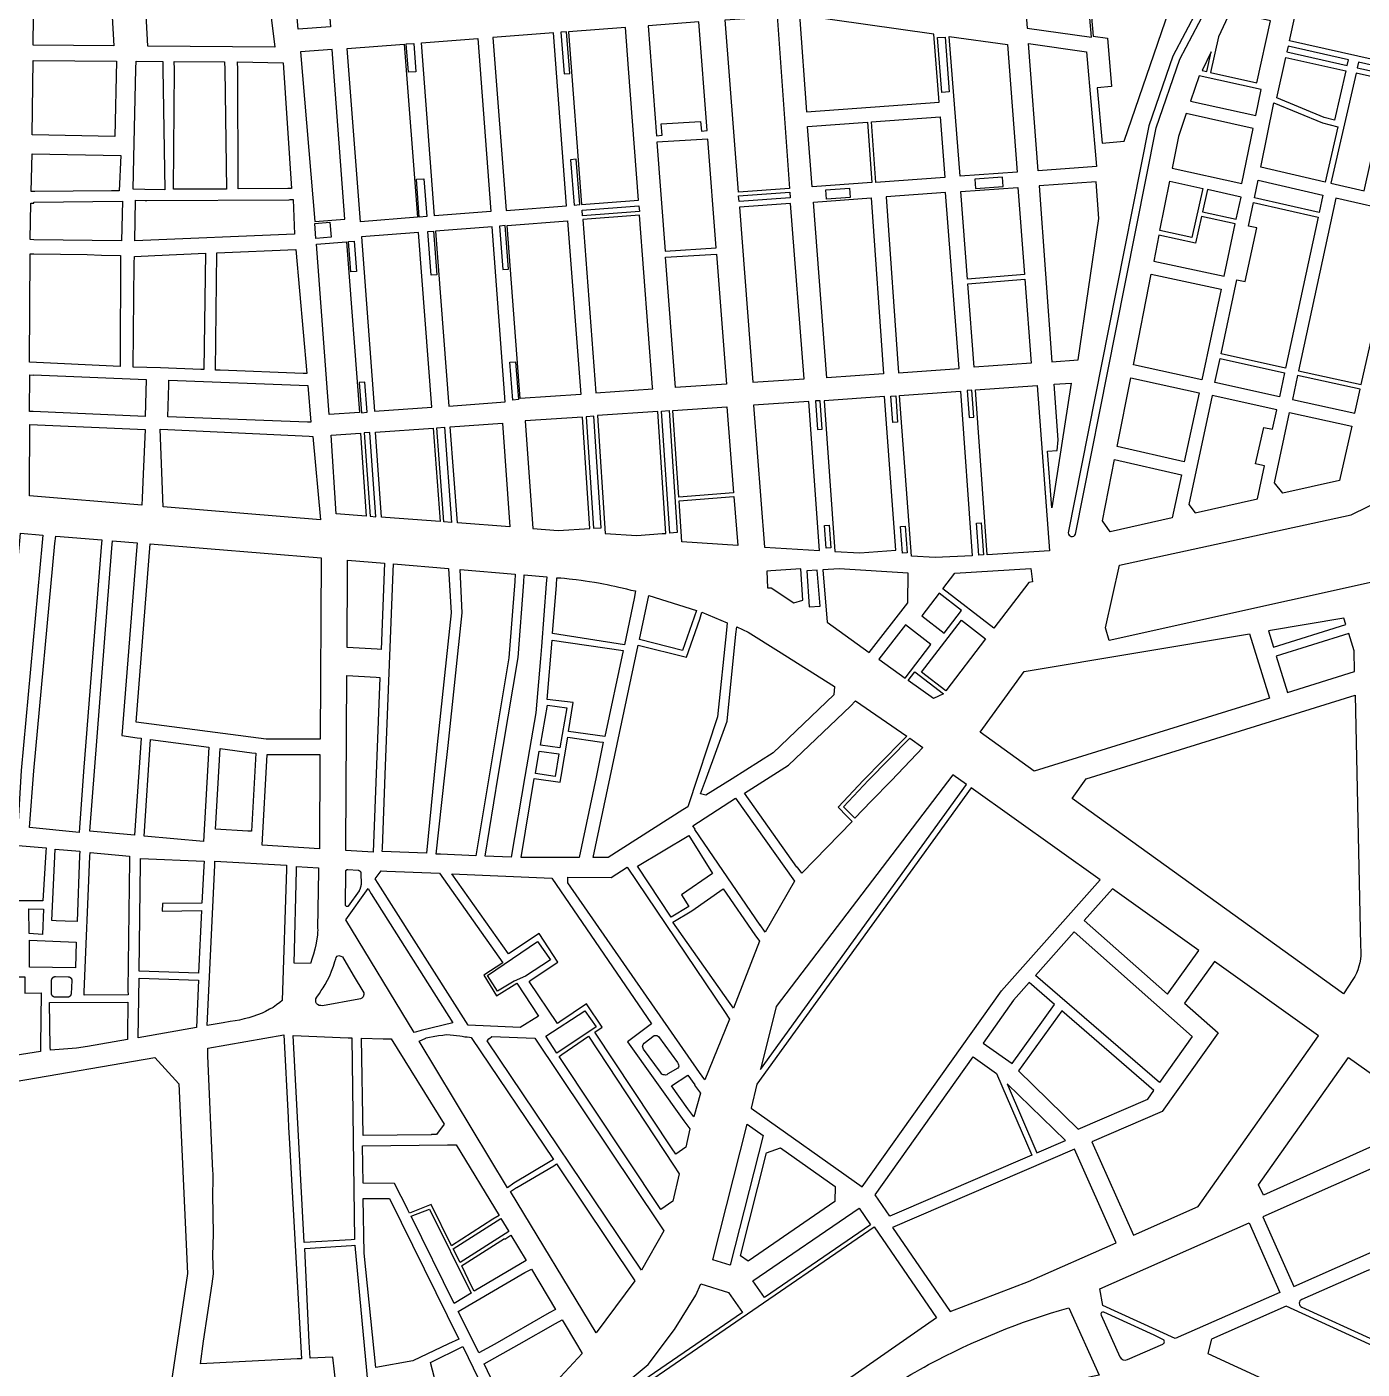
# Model space of a CAD drawing. Extents: x 407811 to 416949, y 4498993 to 4508589.
# Drawn here: x 408902 to 409606, y 4501541 to 4502249 of the extents above; entities that cross this region are included whole.
import ezdxf

# ---------------------------------------------------------------- set-up
doc = ezdxf.new("R2010")
doc.units = 0
doc.header["$LTSCALE"] = 40
doc.header["$MEASUREMENT"] = 0
for name, color, linetype in [('Images', 253, 'CONTINUOUS'), ('ΟΙΚ. ΤΕΤΡΑΓΩΝΑ ΣΤΑΥΡΟΥΠΟΛΗ', 74, 'CONTINUOUS'), ('υπόλοιπο θεσσαλονίκης', 7, 'CONTINUOUS')]:
    doc.layers.add(name, color=color, linetype=linetype)
picture_1 = doc.add_image_def('image1.tif', size_in_pixel=(10278, 10088))

msp = doc.modelspace()

# ---------------------------------------------------------------- linework, layer by layer
at = {"layer": 'ΟΙΚ. ΤΕΤΡΑΓΩΝΑ ΣΤΑΥΡΟΥΠΟΛΗ'}
for points in [[(409427.32, 4502350.63), (409421.53, 4502350.2), (409429.26, 4502247.94), (409463.06, 4502243.21), (409456.07, 4502323.36)], [(409055.04, 4502337.37), (409061.73, 4502248.6), (409044.78, 4502247.32), (409036.92, 4502336.07)], [(409581.84, 4502305.95), (409636.71, 4502293.59), (409622.36, 4502228.92), (409567.49, 4502241.3)], [(409255.96, 4502251.21), (409229.34, 4502249.2), (409233.7, 4502191.18), (409236.69, 4502191.4), (409236.24, 4502197.39), (409256.98, 4502198.63), (409257.36, 4502193.65), (409260.35, 4502193.88)], [(409297.3, 4502254.33), (409303.85, 4502163.33), (409276.89, 4502161.39), (409269.92, 4502252.26), (409280.26, 4502253.06)], [(409309.1, 4502254.69), (409312.79, 4502203.82), (409382.77, 4502208.88), (409380.03, 4502244.72)], [(409536.33, 4502256.54), (409530.04, 4502243.34), (409525.87, 4502224.54), (409550.28, 4502219.13), (409557.54, 4502251.83)], [(409179.33, 4502245.43), (409147.45, 4502243.03), (409154.35, 4502151.8), (409186.23, 4502154.27)], [(409186.31, 4502245.96), (409183.32, 4502245.73), (409184.98, 4502223.79), (409187.97, 4502224.02)], [(409219, 4502226.66), (409217.37, 4502248.3), (409187.31, 4502246.03), (409194.21, 4502154.89), (409224.22, 4502157.22)], [(409385.91, 4502243.22), (409388.12, 4502214.31), (409384.13, 4502214), (409381.92, 4502242.92)], [(409388.14, 4502243.59), (409418.88, 4502239.29), (409423.97, 4502171.94), (409393.78, 4502169.77)], [(409062.64, 4502236.63), (409045.98, 4502235.38), (409053.42, 4502145.96), (409069.38, 4502147.2)], [(409100.7, 4502239.5), (409107.58, 4502148.16), (409077.51, 4502145.83), (409070.61, 4502237.23)], [(409105.69, 4502239.88), (409106.82, 4502224.92), (409102.83, 4502224.62), (409101.7, 4502239.58)], [(409139.47, 4502242.43), (409146.38, 4502151.18), (409116.56, 4502148.86), (409109.68, 4502240.18)], [(409429.87, 4502239.77), (409460.47, 4502235.49), (409465.76, 4502174.93), (409434.94, 4502172.72)], [(409566.84, 4502238.37), (409566.19, 4502235.44), (409597.96, 4502228.28), (409598.63, 4502231.2)], [(409526.24, 4502235.43), (409521.5, 4502225.51), (409523.92, 4502224.98)], [(409585.89, 4502200.78), (409560.81, 4502211.17), (409565.54, 4502232.51), (409597.29, 4502225.35), (409591.33, 4502199.38)], [(409603.99, 4502229.99), (409603.32, 4502227.07), (409621.13, 4502223.1), (409621.71, 4502225.99)], [(409519.92, 4502222.79), (409515.3, 4502209.48), (409549.83, 4502201.81), (409552.64, 4502215.53)], [(409602.65, 4502224.14), (409589.33, 4502166.09), (409606.94, 4502162.02), (409619.87, 4502220.26)], [(409559.37, 4502208.52), (409584.94, 4502197.93), (409593.08, 4502195.82), (409586.41, 4502166.76), (409552.42, 4502174.61)], [(409383.36, 4502201.11), (409385.8, 4502169.2), (409349.31, 4502166.59), (409347.02, 4502198.5)], [(409512.99, 4502202.82), (409509.02, 4502190.76), (409505.72, 4502174.09), (409542.47, 4502165.91), (409548.42, 4502194.96)], [(409345.03, 4502198.36), (409347.31, 4502166.44), (409315.82, 4502164.18), (409313.38, 4502196.09)], [(409260.7, 4502189.39), (409233.96, 4502187.69), (409238.28, 4502130.35), (409265.09, 4502132.06)], [(409191.4, 4502178.75), (409188.41, 4502178.52), (409190.22, 4502154.59), (409193.21, 4502154.82)], [(409111.07, 4502168.48), (409112.57, 4502148.54), (409108.58, 4502148.24), (409107.08, 4502168.18)], [(409416.13, 4502169.37), (409401.66, 4502168.33), (409402.01, 4502163.35), (409416.49, 4502164.38)], [(409465.66, 4502166.9), (409435.54, 4502164.75), (409442.15, 4502072), (409456.17, 4502073), (409467.05, 4502147.6)], [(409504.36, 4502167.22), (409521.87, 4502163.32), (409516.13, 4502137.53), (409499.19, 4502141.11)], [(409551.01, 4502167.75), (409585.16, 4502159.87), (409583.18, 4502150.68), (409549.09, 4502158.39)], [(409304, 4502161.33), (409304.21, 4502158.34), (409277.24, 4502156.41), (409277.03, 4502159.4)], [(409346.84, 4502158.39), (409353.38, 4502065.63), (409323.52, 4502063.56), (409316.43, 4502156.21)], [(409335.49, 4502163.59), (409335.84, 4502158.6), (409323.3, 4502157.7), (409322.95, 4502162.69)], [(409386.16, 4502161.21), (409354.82, 4502158.96), (409361.36, 4502066.19), (409393.26, 4502068.48)], [(409424.27, 4502163.94), (409427.74, 4502117.97), (409397.68, 4502115.55), (409394.14, 4502161.78)], [(409524.31, 4502162.78), (409521.7, 4502151.07), (409539.51, 4502147.11), (409542.02, 4502158.84)], [(409605.37, 4502059.9), (409625.94, 4502150.45), (409591.98, 4502158.29), (409572.37, 4502067.14)], [(409224.43, 4502154.23), (409224.67, 4502151.24), (409194.66, 4502148.91), (409194.42, 4502151.9)], [(409304.46, 4502155.35), (409277.5, 4502153.42), (409284.58, 4502061.11), (409311.53, 4502062.89)], [(409548.56, 4502155.94), (409582.66, 4502148.23), (409565.53, 4502068.64), (409531.44, 4502076.11), (409539.82, 4502115.17), (409544.22, 4502114.23), (409550.29, 4502142.53), (409545.87, 4502143.41)], [(409061.48, 4502145.58), (409062.1, 4502137.61), (409054.12, 4502136.99), (409053.5, 4502144.96)], [(409153.96, 4502143.74), (409150.97, 4502143.52), (409152.7, 4502120.58), (409155.7, 4502120.81)], [(409186.84, 4502146.29), (409193.77, 4502054.75), (409161.86, 4502052.63), (409154.96, 4502143.82)], [(409231.64, 4502058.61), (409224.82, 4502149.25), (409194.81, 4502146.91), (409201.72, 4502055.62), (409231.71, 4502057.61)], [(409521.16, 4502148.63), (409518.03, 4502134.57), (409498.71, 4502138.66), (409496, 4502124.97), (409533.07, 4502117.08), (409538.98, 4502144.66)], [(409108.18, 4502140.19), (409078.11, 4502137.85), (409085.05, 4502045.82), (409115.13, 4502047.97)], [(409116.16, 4502140.81), (409117.89, 4502117.87), (409114.9, 4502117.65), (409113.17, 4502140.58)], [(409146.98, 4502143.2), (409117.16, 4502140.88), (409124.11, 4502048.61), (409153.98, 4502050.75)], [(409070.28, 4502135.23), (409077.07, 4502045.25), (409061.11, 4502044.11), (409054.34, 4502134)], [(409074.27, 4502135.54), (409075.48, 4502119.58), (409072.49, 4502119.36), (409071.28, 4502135.31)], [(409265.35, 4502128.74), (409270.61, 4502060.18), (409243.69, 4502058.4), (409238.52, 4502127.13)], [(409427.93, 4502115.48), (409431.28, 4502071.21), (409401.24, 4502069.05), (409397.87, 4502113.05)], [(409494.64, 4502118.11), (409531.6, 4502110.24), (409521.35, 4502062.46), (409485.2, 4502070.38)], [(409530.91, 4502073.67), (409565, 4502066.19), (409562.27, 4502053.48), (409528.19, 4502060.96)], [(409159.4, 4502071.94), (409160.91, 4502052), (409157.91, 4502051.77), (409156.4, 4502071.72)], [(409079.88, 4502061.25), (409076.88, 4502061.02), (409078.09, 4502045.07), (409081.08, 4502045.29)], [(409434.39, 4502059.41), (409440.96, 4501972.24), (409408.12, 4501970.19), (409402.03, 4502057.08)], [(409452.47, 4502060.71), (409442.26, 4501994.9), (409440, 4502024.81), (409444.99, 4502025.19), (409445.57, 4502030.78), (409443.36, 4502060.05)], [(409483.84, 4502063.52), (409519.88, 4502055.61), (409512.08, 4502019.24), (409476.67, 4502027.29)], [(409571.84, 4502064.69), (409569.11, 4502051.98), (409601.93, 4502044.79), (409604.81, 4502057.46)], [(409353.87, 4502053.64), (409322.09, 4502051.43), (409327.78, 4501971.92), (409341.01, 4501971.1), (409359.87, 4501972.52)], [(409359.86, 4502054.05), (409360.89, 4502040.08), (409358.4, 4502039.92), (409357.37, 4502053.88)], [(409394.05, 4502056.51), (409400.14, 4501969.51), (409380.76, 4501968.65), (409368.12, 4501969.43), (409361.86, 4502054.19)], [(409400.03, 4502056.94), (409397.54, 4502056.76), (409398.53, 4502042.59), (409401.03, 4502042.76)], [(409551.98, 4502017.56), (409549.56, 4502018.06), (409554.07, 4502037.34), (409558.6, 4502036.44), (409560.8, 4502046.64), (409526.72, 4502054.11), (409514.39, 4501996.66), (409517.8, 4501992.32), (409550.68, 4501999.64), (409554.43, 4502017.06)], [(409236.71, 4501981.3), (409238.71, 4501981.44), (409234.42, 4502045.76), (409202.65, 4502043.66), (409206.64, 4501981.39), (409223.3, 4501980.36)], [(409240.4, 4502046.16), (409244.69, 4501981.86), (409240.7, 4501981.58), (409236.41, 4502045.89)], [(409270.85, 4502048.17), (409274.37, 4502002.81), (409245.45, 4502000.61), (409242.4, 4502046.29)], [(409314.1, 4502051.03), (409284.82, 4502049.1), (409290.64, 4501974.21), (409319.72, 4501972.41)], [(409320.08, 4502051.43), (409317.59, 4502051.26), (409318.66, 4502036.29), (409321.16, 4502036.47)], [(409567.63, 4502045.14), (409600.38, 4502037.96), (409593.86, 4502009.26), (409564.06, 4502002.62), (409559.68, 4502008.16)], [(409152.44, 4502039.61), (409156.37, 4501984.88), (409128.67, 4501986.97), (409124.86, 4502037.64)], [(409194.69, 4502042.78), (409164.38, 4502040.78), (409168.46, 4501983.97), (409181.81, 4501982.92), (409198.46, 4501983.99)], [(409200.67, 4502043.18), (409196.68, 4502042.91), (409200.45, 4501984.12), (409204.44, 4501984.38)], [(409679.55, 4501974.19), (409614.28, 4501956.37), (409472.42, 4501924.91), (409470.57, 4501931.6), (409477.9, 4501964.63), (409600.01, 4501991.29), (409704.44, 4502042.44), (409709.23, 4502039.55), (409732.25, 4501995.92), (409732.59, 4501988.67)], [(409077.52, 4502034.25), (409080.66, 4501990.58), (409064.79, 4501991.78), (409062.04, 4502033.15)], [(409082.51, 4502034.61), (409079.52, 4502034.39), (409082.67, 4501990.43), (409085.7, 4501990.2)], [(409115.88, 4502036.99), (409119.59, 4501987.65), (409090.74, 4501989.85), (409088.72, 4501989.98), (409085.5, 4502034.82)], [(409121.87, 4502037.42), (409125.64, 4501987.2), (409121.61, 4501987.5), (409117.88, 4502037.14)], [(409475.31, 4502020.42), (409510.61, 4502012.39), (409505.73, 4501989.63), (409472.9, 4501982.31), (409468.89, 4501987.98)], [(409274.53, 4502000.81), (409276.53, 4501975.08), (409247.03, 4501976.89), (409245.58, 4501998.62)], [(409324.79, 4501985.74), (409325.64, 4501973.77), (409323.15, 4501973.59), (409322.29, 4501985.56)], [(409364.85, 4501985.2), (409365.88, 4501971.24), (409363.39, 4501971.05), (409362.35, 4501985.02)], [(409404.93, 4501987.02), (409406.12, 4501970.06), (409403.63, 4501969.89), (409402.44, 4501986.85)], [(409291.94, 4501961.5), (409292.24, 4501952.66), (409294.24, 4501952.74), (409306.1, 4501944.77), (409310.97, 4501946.25), (409309.84, 4501962.82), (409293.94, 4501961.66)], [(409318.47, 4501962.03), (409312.92, 4501961.69), (409314.21, 4501942.74), (409319.97, 4501943.13)], [(409321.46, 4501962.22), (409323.65, 4501934.68), (409345.89, 4501918.66), (409366.21, 4501944.85), (409366.45, 4501960.52), (409330.11, 4501962.76)], [(409411.56, 4501931.39), (409384.64, 4501952.2), (409390.98, 4501960.44), (409431.12, 4501962.94), (409432.08, 4501955.8), (409430.1, 4501955.54)], [(409382.81, 4501949.82), (409373.6, 4501937.87), (409385.46, 4501928.74), (409394.62, 4501940.7)], [(409364.97, 4501933.16), (409350.9, 4501915.05), (409364.83, 4501905.02), (409378.44, 4501922.78)], [(409394.56, 4501935.69), (409407.3, 4501925.84), (409386.24, 4501898.41), (409373.52, 4501908.23)], [(409596.28, 4501936.66), (409556.42, 4501930.04), (409559.09, 4501921.44), (409597.32, 4501933.31)], [(409546.47, 4501928.38), (409556.96, 4501894.6), (409432.83, 4501856.05), (409404.42, 4501876.51), (409427.56, 4501908.63)], [(409598.8, 4501928.54), (409560.58, 4501916.67), (409566.51, 4501897.57), (409601.84, 4501908.54), (409601.6, 4501919.54)], [(409369.97, 4501908.44), (409385.02, 4501896.83), (409379.75, 4501894.28), (409366.45, 4501903.85)], [(409390.06, 4501854), (409296.75, 4501731.95), (409288.59, 4501698.68), (409397.18, 4501848.93)], [(409399.62, 4501847.19), (409286.67, 4501690.92), (409283.56, 4501678.21), (409342.18, 4501636.69), (409415.74, 4501740.22), (409467.64, 4501798.64)], [(409474.19, 4501793.97), (409459.31, 4501777.22), (409503.19, 4501738.34), (409519.78, 4501761.43)], [(409454, 4501771.24), (409516.3, 4501716.03), (409498.96, 4501691.73), (409433.58, 4501748.25)], [(409527.92, 4501755.62), (409512.19, 4501733.71), (409529.95, 4501717.96), (409500.39, 4501676.52), (409463.28, 4501660.57), (409485.28, 4501611.33), (409519.44, 4501626.44), (409582.87, 4501716.39)], [(409430.26, 4501744.51), (409422, 4501735.23), (409405.92, 4501712.6), (409421.24, 4501701.8), (409443.67, 4501732.92)], [(409447.47, 4501729.64), (409424.58, 4501697.88), (409456.07, 4501667.26), (409492.76, 4501683.03), (409496.04, 4501687.64)], [(409400.71, 4501705.27), (409413.05, 4501696.55), (409431.61, 4501653.49), (409356.79, 4501621.34), (409349.06, 4501632.57)], [(409598.74, 4501705.06), (409638.59, 4501676.62), (409632.43, 4501667.78), (409553.81, 4501632.3), (409551.29, 4501637.78)], [(409418.67, 4501691.08), (409434.37, 4501654.67), (409449.45, 4501661.15)], [(409281.61, 4501669.79), (409289.92, 4501663.9), (409272.58, 4501595.51), (409263.5, 4501598.32)], [(409299.13, 4501657.38), (409327.88, 4501637.02), (409327.82, 4501629.01), (409281.99, 4501597.56), (409277.94, 4501600.38), (409291.7, 4501654.64)], [(409454.1, 4501656.62), (409358.18, 4501615.41), (409388.66, 4501571.08), (409429.92, 4501586.84), (409476.14, 4501607.28)], [(409628.11, 4501653.95), (409553.57, 4501620.99), (409569.81, 4501584.29), (409626.64, 4501609.34), (409635.28, 4501648.24)], [(409340.51, 4501625.6), (409346.64, 4501616.8), (409290.6, 4501578.34), (409284.53, 4501587.18)], [(409348.5, 4501615.65), (409381.39, 4501567.75), (409230.77, 4501462.78), (409196.99, 4501511.67)], [(409546.25, 4501617.76), (409562.49, 4501581.07), (409507.2, 4501556.7), (409469.03, 4501574.22), (409467.59, 4501582.99)], [(409257.08, 4501585.65), (409271.7, 4501581.13), (409279.06, 4501570.42), (409195.8, 4501513.28), (409194.1, 4501515.75), (409208.12, 4501525.37), (409229.37, 4501542.99), (409243.26, 4501561.61), (409254.53, 4501579.65)], [(409565.8, 4501573.78), (409526.45, 4501556.44), (409524.44, 4501548.79), (409605.01, 4501511.81), (409613.88, 4501551.81)]]:
    msp.add_lwpolyline(points, close=True, dxfattribs=at)
for points in [[(409457.38, 4502319.77), (409464.02, 4502243.68), (409471.5, 4502242.64), (409473.72, 4502217.17), (409466.15, 4502216.51), (409468.7, 4502187.22), (409480.41, 4502188.24), (409505.98, 4502263.2, 0.235576), (409496.67, 4502284.83), (409460.39, 4502319.25)], [(409450.85, 4501981.8, 0.819467), (409454.77, 4501981.02), (409475.98, 4502088.22), (409497.19, 4502195.42), (409509.7, 4502231.47), (409523.06, 4502256.92, 0.247669), (409520.69, 4502258.28, 0.074386), (409519.83, 4502258.18, 0.0263), (409519.54, 4502258.09, 0.026266), (409519.26, 4502257.96, 0.024238), (409519.01, 4502257.82), (409506.02, 4502233.06), (409493.32, 4502196.47), (409472.09, 4502089.13)], [(409602.12, 4501896.06), (409605.06, 4501764.16), (409605.14, 4501760.8, -0.15008), (409600.98, 4501746.08), (409596.07, 4501738.49), (409452.85, 4501841.64), (409460.33, 4501852.03)], [(409607.99, 4501592.38), (409574.05, 4501577.42, 0.647238), (409574.02, 4501573.33), (409611.82, 4501556.05, 0.477278), (409615.19, 4501557.73), (409615.39, 4501558.59), (409620.59, 4501582.05, 0.614556)], [(409377.24, 4501542.99, -0.053905), (409451.09, 4501572.97), (409467.18, 4501537.42, 0.050159), (409427, 4501524.94, 0.008732), (409413.7, 4501518.74, 0.008721), (409407.21, 4501515.29, 0.008725), (409394.65, 4501507.74, 0.000017), (409382.63, 4501499.32, 0.00004), (409380.14, 4501497.42, 0.00003), (409341.03, 4501515.44), (409340.56, 4501520.44, -0.029061)], [(409478.14, 4501547.17, 0.411266), (409482.12, 4501545.65), (409500.79, 4501553.87, 0.646497), (409500.81, 4501556.34), (409496.16, 4501558.47), (409469.67, 4501570.63, 0.693913), (409468.18, 4501569.15)]]:
    msp.add_lwpolyline(points, format="xyb", close=True, dxfattribs=at)
at = {"layer": 'υπόλοιπο θεσσαλονίκης'}
for points in [[(408965.45, 4502238.44), (408958.73, 4502363.7), (409016.3, 4502368.4), (409032.49, 4502237.94), (408965.45, 4502238.44)], [(408905.03, 4502238.9), (408905.38, 4502269.96), (408945.77, 4502269.32), (408947.42, 4502238.58), (408905.03, 4502238.9)], [(408947.94, 4502190.76), (408904.48, 4502191.64), (408904.93, 4502230.9), (408948.85, 4502230.57), (408947.94, 4502190.76)], [(408973.36, 4502230.38), (408973.42, 4502226.38), (408974.35, 4502162.55), (408963.77, 4502162.85), (408957.71, 4502163.02), (408958.09, 4502179.58), (408959.16, 4502226.51), (408959.25, 4502230.49), (408973.36, 4502230.38)], [(409005.88, 4502230.14), (409005.99, 4502226.14), (409006.87, 4502163.06), (408979, 4502163.06), (408979.42, 4502226.34), (408979.36, 4502230.34), (409005.88, 4502230.14)], [(409036.77, 4502229.7), (409041.27, 4502163.27), (409039.25, 4502163.27), (409013.03, 4502163.24), (409012.89, 4502226.09), (409012.78, 4502230.09), (409036.77, 4502229.7)], [(408951.11, 4502180.7), (408950.31, 4502162.17), (408946.27, 4502162.13), (408905.88, 4502161.83), (408903.86, 4502161.81), (408904.36, 4502181.64), (408951.11, 4502180.7)], [(408952, 4502156.63), (408951.46, 4502135.68), (408905.3, 4502136.35), (408903.42, 4502136.38), (408903.71, 4502155.67), (408905.29, 4502155.65), (408905.29, 4502156.08), (408952, 4502156.63)], [(409040.53, 4502157.47), (409042.09, 4502157.53), (409042.72, 4502139.32), (408958.57, 4502135.69), (408958.99, 4502157.14), (408964.02, 4502157), (408964.83, 4502156.98), (408964.94, 4502156.97), (409039.91, 4502157.38), (409040.53, 4502157.47)], [(409043.47, 4502131.2), (409049.28, 4502065.79), (409047.43, 4502065.8), (409047.3, 4502065.82), (409003.52, 4502067.47), (409001.11, 4502067.58), (409001.9, 4502129.36), (409043.47, 4502131.2)], [(408905.36, 4502128.91), (408933.44, 4502128.44), (408940.94, 4502128.25), (408951.09, 4502128.05), (408950.76, 4502072.15), (408950.77, 4502069.48), (408903.08, 4502071.72), (408903.44, 4502128.95), (408905.36, 4502128.91)], [(408995.78, 4502129.18), (408994.91, 4502067.88), (408993.47, 4502067.88), (408972.19, 4502068.73), (408957.76, 4502069.04), (408958.28, 4502124.02), (408958.32, 4502127.52), (408969.11, 4502127.92), (408995.78, 4502129.18)], [(408905.2, 4502065.02), (408964.63, 4502062.54), (408963.99, 4502043.09), (408904.9, 4502045.65), (408903.07, 4502045.74), (408903.25, 4502065.09), (408905.2, 4502064.89), (408905.2, 4502065.02)], [(408976.43, 4502059.81), (408976.47, 4502062.18), (409049.83, 4502059.35), (409051.47, 4502040.11), (409049.71, 4502040.13), (408975.92, 4502042.91), (408976.43, 4502059.81)], [(408964, 4502036.24), (408962.95, 4502012.72), (408962.39, 4502000.16), (408962.31, 4501996.35), (408903.02, 4502001.19), (408903, 4502004.94), (408903.14, 4502038.9), (408964, 4502036.24)], [(408971.93, 4502036.35), (408975.94, 4502036.16), (409050.51, 4502032.69), (409052.52, 4502032.59), (409056.43, 4501988.55), (408973.6, 4501995.39), (408971.93, 4502036.35)], [(408909.97, 4501980.48), (408909.71, 4501976.69), (408898.67, 4501856.3), (408896.93, 4501826.45), (408883.79, 4501827.75), (408886.48, 4501856.36), (408897.84, 4501977.46), (408898.2, 4501981.5), (408909.97, 4501980.48)], [(408916.86, 4501979.9), (408941.09, 4501977.97), (408940.75, 4501974.16), (408931.42, 4501855.91), (408929.22, 4501823.71), (408902.96, 4501826.33), (408905.26, 4501856.22), (408916.45, 4501976.13), (408916.86, 4501979.9)], [(408946.77, 4501977.54), (408959.72, 4501976.48), (408959.41, 4501972.49), (408951.75, 4501874.75), (408959.87, 4501873.68), (408961.86, 4501873.42), (408958.44, 4501822.24), (408956.45, 4501822.42), (408934.8, 4501824.44), (408946.46, 4501973.56), (408946.77, 4501977.54)], [(409056.82, 4501968.46), (409056.26, 4501872.89), (409027.8, 4501872.82), (408959.32, 4501881.82), (408966.7, 4501975.9), (409056.82, 4501968.46)], [(409070.8, 4501967.3), (409090.23, 4501965.7), (409088.44, 4501920.2), (409086.44, 4501920.31), (409070.54, 4501921.2), (409070.78, 4501963.29), (409070.8, 4501967.3)], [(409124.04, 4501962.91), (409125.36, 4501939.49), (409118.06, 4501870.08), (409116.45, 4501854.09), (409112.34, 4501812.82), (409089.1, 4501813.62), (409089.16, 4501815.4), (409090.62, 4501854.1), (409090.89, 4501863.35), (409094.79, 4501961.35), (409094.91, 4501965.36), (409124.04, 4501962.91)], [(409130.24, 4501962.43), (409159.22, 4501959.96), (409159.01, 4501956.11), (409155.76, 4501915.74), (409145.48, 4501853.51), (409138.34, 4501811.43), (409119.77, 4501812.18), (409117.49, 4501812.27), (409122.12, 4501853.83), (409123.82, 4501869.56), (409131.26, 4501939.46), (409130.24, 4501962.43)], [(409163.96, 4501959.54), (409175.79, 4501958.59), (409175.49, 4501954.77), (409172.98, 4501921.7), (409172.47, 4501915.5), (409170.07, 4501886.74), (409164.33, 4501853.27), (409156.97, 4501810.61), (409143.34, 4501811.11), (409150.18, 4501853.42), (409160.77, 4501916.03), (409163.67, 4501955.75), (409163.96, 4501959.54)], [(409181.2, 4501957.97), (409183.19, 4501957.92), (409185.19, 4501957.84), (409187.6, 4501957.46), (409189.43, 4501957.23), (409191.28, 4501957.04), (409193.96, 4501956.7), (409196.04, 4501956.38), (409198.36, 4501956.06), (409200.92, 4501955.66), (409203.15, 4501955.31), (409205.8, 4501954.82), (409207.77, 4501954.49), (409209.87, 4501953.99), (409211.69, 4501953.6), (409213.76, 4501953.1), (409215.62, 4501952.7), (409217.84, 4501952.13), (409220.21, 4501951.54), (409222.67, 4501951.09), (409221.91, 4501947.13), (409216.81, 4501922.73), (409178.88, 4501928.56), (409180.92, 4501954.16), (409181.2, 4501957.97)], [(409254.74, 4501940.69), (409247.5, 4501919.68), (409224.69, 4501925.44), (409229.73, 4501948.66), (409254.74, 4501940.69)], [(409256.53, 4501936.23), (409257.6, 4501939.86), (409271.04, 4501934.3), (409270.66, 4501930.35), (409265.86, 4501884.62), (409250.21, 4501837.27), (409247.57, 4501835.68), (409208.22, 4501810.53), (409200.28, 4501810.47), (409209.29, 4501852.92), (409223.98, 4501922.52), (409249.61, 4501916.22), (409256.53, 4501936.23)], [(409276.01, 4501932.21), (409281.98, 4501929.34), (409298.04, 4501919.27), (409327.65, 4501900.63), (409327.24, 4501896.27), (409295.28, 4501865.77), (409273.66, 4501852.03), (409259.79, 4501843.37), (409256.99, 4501844.06), (409260.06, 4501852.54), (409271.01, 4501882.3), (409275.57, 4501928.2), (409276.01, 4501932.21)], [(409178.7, 4501925.04), (409216.09, 4501919.69), (409206.42, 4501874.3), (409187.38, 4501876.91), (409189.74, 4501892.15), (409176.05, 4501893.81), (409178.7, 4501925.04)], [(409070.45, 4501906.45), (409085.86, 4501905.59), (409087.86, 4501905.48), (409084.23, 4501813.36), (409069.91, 4501814.24), (409069.92, 4501816.24), (409070.45, 4501906.45)], [(409186.34, 4501889.45), (409182.76, 4501868.28), (409172.57, 4501869.74), (409176.14, 4501890.75), (409186.34, 4501889.45)], [(409338.74, 4501893.07), (409365.74, 4501874.5), (409362.86, 4501871.65), (409342.84, 4501851.22), (409329.59, 4501836.96), (409334.09, 4501832.29), (409336.87, 4501829.47), (409310.3, 4501802.16), (409307.83, 4501805.47), (409307.7, 4501805.35), (409280.11, 4501844.49), (409291.74, 4501851.81), (409303.39, 4501859.15), (409336.01, 4501890.38), (409338.74, 4501893.07)], [(408966.82, 4501872.77), (408997.55, 4501868.73), (408994.78, 4501818.85), (408963.42, 4501821.77), (408966.82, 4501872.77)], [(409003.51, 4501867.95), (409020.36, 4501865.73), (409022.35, 4501865.47), (409020.11, 4501824.31), (409018.11, 4501824.43), (409001.16, 4501825.47), (409003.51, 4501867.95)], [(409186.89, 4501874.01), (409203.7, 4501871.54), (409205.64, 4501871.28), (409201.9, 4501852.92), (409192.95, 4501810.45), (409191.1, 4501810.49), (409162.27, 4501810.4), (409169.23, 4501852.14), (409182.83, 4501850.18), (409183.36, 4501853.12), (409186.89, 4501874.01)], [(409367.36, 4501873.36), (409374.23, 4501868.56), (409357.59, 4501851.07), (409346.97, 4501840.12), (409338.38, 4501831.15), (409332.42, 4501837.16), (409345.49, 4501851.24), (409367.36, 4501873.36)], [(409028.32, 4501864.82), (409056.21, 4501864.89), (409055.92, 4501815.1), (409025.71, 4501816.96), (409028.32, 4501864.82)], [(409182.22, 4501865.1), (409180.28, 4501853.17), (409169.91, 4501854.82), (409171.88, 4501866.51), (409182.22, 4501865.1)], [(409275.41, 4501841.8), (409306.49, 4501798.05), (409291.06, 4501771.17), (409288.45, 4501774.91), (409288.33, 4501774.71), (409253.91, 4501825.28), (409254.03, 4501825.35), (409252.83, 4501827.11), (409275.41, 4501841.8)], [(408879.88, 4501818.15), (408911.83, 4501815.61), (408911.7, 4501813.51), (408910.1, 4501787.62), (408896.45, 4501787.54), (408881.16, 4501787.44), (408880.02, 4501816.16), (408879.88, 4501818.15)], [(409223.66, 4501805.92), (409250.69, 4501822.08), (409263.22, 4501802.08), (409246.88, 4501790.74), (409250.78, 4501784.61), (409241.43, 4501778.99), (409223.66, 4501805.92)], [(408929.53, 4501813.75), (408929.45, 4501811.6), (408928.23, 4501776.66), (408921.81, 4501776.92), (408917.07, 4501777.1), (408914.79, 4501777.19), (408916.61, 4501814.96), (408929.53, 4501813.75)], [(408955.83, 4501811.23), (408955.78, 4501809), (408954.89, 4501740.54), (408954.91, 4501740.26), (408955.02, 4501738.13), (408931.82, 4501737.8), (408931.89, 4501739.68), (408934.84, 4501811.09), (408935.02, 4501813.19), (408955.83, 4501811.23)], [(408995.14, 4501808.51), (408994.94, 4501805.88), (408993.94, 4501786.39), (408973.2, 4501786.29), (408973.02, 4501782.19), (408993.75, 4501782.47), (408992.17, 4501749.47), (408960.84, 4501750.55), (408961.62, 4501807.73), (408961.65, 4501810.04), (408995.14, 4501808.51)], [(409000.69, 4501806.47), (409000.72, 4501808.47), (409038.56, 4501806.36), (409038.49, 4501804.28), (409036.33, 4501735.07), (409035.04, 4501734.03), (409033.3, 4501732.78), (409031.47, 4501731.39), (409029.6, 4501730.44), (409027.57, 4501729.3), (409025.78, 4501728.36), (409023.25, 4501727.48), (409020.82, 4501726.66), (409018.73, 4501725.84), (409016.32, 4501725.3), (409013.82, 4501724.77), (409011.57, 4501724.41), (409008.86, 4501723.92), (409005.17, 4501723.29), (408996.72, 4501721.83), (409000.69, 4501806.47)], [(409043.88, 4501805.82), (409055.46, 4501805.11), (409055.43, 4501803.22), (409054.99, 4501773.26), (409055.11, 4501772.09), (409054.99, 4501771.06), (409054.89, 4501769.64), (409054.4, 4501766.3), (409054, 4501764.39), (409053.46, 4501762.07), (409052.8, 4501759.57), (409052.07, 4501757.35), (409051.15, 4501754.49), (409042.65, 4501754.7), (409043.83, 4501803.71), (409043.88, 4501805.82)], [(409070.85, 4501804.17), (409076.34, 4501803.83), (409076.39, 4501803.82), (409076.46, 4501803.8), (409076.53, 4501803.78), (409076.59, 4501803.75), (409076.66, 4501803.73), (409076.72, 4501803.7), (409076.79, 4501803.67), (409076.85, 4501803.64), (409076.91, 4501803.6), (409076.97, 4501803.56), (409077.03, 4501803.53), (409077.08, 4501803.49), (409077.14, 4501803.44), (409077.19, 4501803.4), (409077.24, 4501803.35), (409077.29, 4501803.3), (409077.34, 4501803.25), (409077.39, 4501803.2), (409077.43, 4501803.15), (409077.48, 4501803.09), (409077.52, 4501803.04), (409077.56, 4501802.98), (409077.6, 4501802.92), (409077.63, 4501802.86), (409077.66, 4501802.8), (409077.7, 4501802.74), (409077.72, 4501802.67), (409077.75, 4501802.61), (409077.77, 4501802.54), (409077.8, 4501802.48), (409077.82, 4501802.41), (409077.83, 4501802.34), (409077.85, 4501802.27), (409077.94, 4501796.5), (409077.9, 4501796.16), (409077.87, 4501795.99), (409077.84, 4501795.82), (409077.81, 4501795.64), (409077.78, 4501795.47), (409077.74, 4501795.3), (409077.7, 4501795.13), (409077.65, 4501794.96), (409077.61, 4501794.8), (409077.56, 4501794.63), (409077.5, 4501794.46), (409077.45, 4501794.3), (409077.39, 4501794.13), (409077.33, 4501793.97), (409077.27, 4501793.81), (409077.2, 4501793.65), (409077.13, 4501793.49), (409077.06, 4501793.33), (409076.98, 4501793.17), (409076.9, 4501793.01), (409076.82, 4501792.86), (409071.16, 4501784.78), (409071.11, 4501784.75), (409071.06, 4501784.71), (409071, 4501784.68), (409070.94, 4501784.66), (409070.88, 4501784.63), (409070.82, 4501784.62), (409070.76, 4501784.6), (409070.7, 4501784.59), (409070.64, 4501784.59), (409070.58, 4501784.59), (409070.51, 4501784.59), (409070.45, 4501784.6), (409070.39, 4501784.61), (409070.33, 4501784.63), (409070.27, 4501784.65), (409070.21, 4501784.68), (409070.16, 4501784.71), (409070.1, 4501784.74), (409070.05, 4501784.78), (409070, 4501784.82), (409069.96, 4501784.86), (409069.92, 4501784.91), (409069.88, 4501784.96), (409069.84, 4501785.01), (409069.81, 4501785.06), (409069.78, 4501785.12), (409069.76, 4501785.18), (409069.74, 4501785.24), (409069.85, 4501803.28), (409069.86, 4501803.33), (409069.86, 4501803.38), (409069.88, 4501803.43), (409069.89, 4501803.48), (409069.91, 4501803.53), (409069.93, 4501803.58), (409069.95, 4501803.63), (409069.98, 4501803.67), (409070.01, 4501803.72), (409070.04, 4501803.76), (409070.07, 4501803.8), (409070.1, 4501803.84), (409070.14, 4501803.88), (409070.18, 4501803.92), (409070.22, 4501803.95), (409070.26, 4501803.98), (409070.3, 4501804.01), (409070.35, 4501804.04), (409070.39, 4501804.06), (409070.44, 4501804.08), (409070.49, 4501804.1), (409070.54, 4501804.12), (409070.59, 4501804.14), (409070.64, 4501804.15), (409070.69, 4501804.16), (409070.74, 4501804.16), (409070.8, 4501804.17), (409070.85, 4501804.17)], [(409218.22, 4501805.39), (409269.49, 4501729.19), (409272.13, 4501725.22), (409259.21, 4501693.27), (409256.38, 4501697.02), (409186.9, 4501797.2), (409186.96, 4501800.04), (409209.85, 4501799.93), (409218.22, 4501805.39)], [(409088.45, 4501803.53), (409091.49, 4501803.23), (409119.31, 4501802.19), (409152.7, 4501754.97), (409142.62, 4501748.33), (409149.29, 4501737.58), (409160.08, 4501744.16), (409171.56, 4501726.8), (409161.74, 4501720.76), (409134.3, 4501722.01), (409086.96, 4501796.82), (409085.26, 4501799.14), (409088.45, 4501803.53)], [(409178.48, 4501799.62), (409231.08, 4501722.75), (409218.34, 4501713.25), (409248.19, 4501671.64), (409251.35, 4501667.33), (409249.1, 4501657.76), (409243.88, 4501653.93), (409241.66, 4501657.41), (409241.56, 4501657.33), (409201.1, 4501718.28), (409205.12, 4501721.04), (409196.84, 4501733.21), (409182.75, 4501723.8), (409181.52, 4501722.94), (409166.49, 4501745.15), (409167.65, 4501745.94), (409181.6, 4501755.28), (409171.91, 4501770.33), (409155.72, 4501759.66), (409125.85, 4501801.95), (409178.48, 4501799.62)], [(409083.3, 4501791.31), (409126.31, 4501723.33), (409109.59, 4501719.27), (409105.89, 4501718.1), (409069.77, 4501777.65), (409081.7, 4501794.09), (409083.3, 4501791.31)], [(409268.86, 4501794.01), (409285.61, 4501769.61), (409288.03, 4501766.28), (409274.38, 4501731.04), (409271.61, 4501734.72), (409242.26, 4501776.41), (409252.27, 4501782.39), (409268.86, 4501794.01)], [(408910.47, 4501783.29), (408909.84, 4501769.85), (408902.89, 4501770.32), (408902.74, 4501783.32), (408910.47, 4501783.29)], [(408903.09, 4501766.92), (408927.7, 4501765.8), (408927.2, 4501752.32), (408903.09, 4501752.66), (408903.09, 4501766.92)], [(409171.01, 4501766.19), (409177.76, 4501756.47), (409164.63, 4501747.83), (409158.67, 4501745.27), (409149.82, 4501739.9), (409144.61, 4501748.28), (409171.01, 4501766.19)], [(409066.24, 4501758.71), (409067.26, 4501758.51), (409068.05, 4501758.05), (409073.79, 4501748.35), (409079.37, 4501739.08), (409079.35, 4501738.22), (409078.93, 4501736.96), (409078.29, 4501736.23), (409077.61, 4501735.9), (409076.75, 4501735.68), (409057.57, 4501732.24), (409056.74, 4501732.35), (409055.85, 4501732.45), (409054.96, 4501732.93), (409054.47, 4501733.48), (409054.11, 4501734.1), (409054.01, 4501735.05), (409054.07, 4501735.92), (409054.51, 4501736.84), (409055.98, 4501738.81), (409056.87, 4501740.26), (409057.85, 4501741.82), (409058.95, 4501743.58), (409060.18, 4501745.85), (409061.37, 4501748.13), (409062.24, 4501750.45), (409063.29, 4501753.1), (409064.08, 4501755.54), (409064.57, 4501757.06), (409064.69, 4501757.77), (409065.37, 4501758.46), (409066.24, 4501758.71)], [(408896.24, 4501747.62), (408900.58, 4501747.57), (408900.63, 4501738.86), (408909.21, 4501739.03), (408908.83, 4501711.24), (408908.85, 4501708.21), (408884.19, 4501704.34), (408884.09, 4501707.36), (408882.7, 4501747.78), (408896.24, 4501747.62)], [(408916.71, 4501747.68), (408923.38, 4501747.6), (408923.45, 4501747.6), (408923.52, 4501747.6), (408923.59, 4501747.59), (408923.66, 4501747.58), (408923.73, 4501747.57), (408923.79, 4501747.56), (408923.86, 4501747.54), (408923.93, 4501747.52), (408924, 4501747.5), (408924.06, 4501747.48), (408924.13, 4501747.45), (408924.19, 4501747.42), (408924.25, 4501747.39), (408924.32, 4501747.36), (408924.38, 4501747.33), (408924.44, 4501747.29), (408924.49, 4501747.25), (408924.55, 4501747.21), (408924.61, 4501747.17), (408924.66, 4501747.13), (408924.71, 4501747.08), (408924.76, 4501747.03), (408924.81, 4501746.98), (408924.86, 4501746.93), (408924.9, 4501746.88), (408924.95, 4501746.82), (408924.99, 4501746.77), (408925.03, 4501746.71), (408925.07, 4501746.65), (408925.1, 4501746.59), (408925.13, 4501746.53), (408925.17, 4501746.47), (408925.19, 4501746.4), (408925.22, 4501746.34), (408925.25, 4501746.27), (408925.27, 4501746.21), (408925.29, 4501746.14), (408925.31, 4501746.07), (408925.32, 4501746), (408925.33, 4501745.93), (408925.34, 4501745.87), (408925.35, 4501745.8), (408925.36, 4501745.73), (408925.36, 4501745.66), (408925.36, 4501745.59), (408925.36, 4501745.52), (408924.93, 4501738.61), (408924.93, 4501738.55), (408924.92, 4501738.48), (408924.91, 4501738.41), (408924.9, 4501738.34), (408924.88, 4501738.27), (408924.87, 4501738.21), (408924.85, 4501738.14), (408924.82, 4501738.07), (408924.8, 4501738.01), (408924.77, 4501737.94), (408924.74, 4501737.88), (408924.71, 4501737.82), (408924.68, 4501737.76), (408924.64, 4501737.7), (408924.61, 4501737.64), (408924.57, 4501737.58), (408924.53, 4501737.52), (408924.48, 4501737.47), (408924.44, 4501737.41), (408924.39, 4501737.36), (408924.34, 4501737.31), (408924.29, 4501737.27), (408924.24, 4501737.22), (408924.19, 4501737.17), (408924.13, 4501737.13), (408924.07, 4501737.09), (408924.02, 4501737.05), (408923.96, 4501737.02), (408923.9, 4501736.98), (408923.83, 4501736.95), (408923.77, 4501736.92), (408923.71, 4501736.89), (408923.64, 4501736.87), (408923.58, 4501736.84), (408923.51, 4501736.82), (408923.44, 4501736.8), (408923.37, 4501736.79), (408923.31, 4501736.77), (408923.24, 4501736.76), (408923.17, 4501736.75), (408923.1, 4501736.74), (408923.03, 4501736.74), (408922.96, 4501736.74), (408916.64, 4501736.78), (408916.58, 4501736.78), (408916.51, 4501736.78), (408916.44, 4501736.79), (408916.37, 4501736.8), (408916.3, 4501736.81), (408916.23, 4501736.82), (408916.17, 4501736.84), (408916.1, 4501736.86), (408916.03, 4501736.88), (408915.97, 4501736.9), (408915.9, 4501736.93), (408915.84, 4501736.96), (408915.77, 4501736.98), (408915.71, 4501737.02), (408915.65, 4501737.05), (408915.59, 4501737.09), (408915.53, 4501737.13), (408915.48, 4501737.17), (408915.42, 4501737.21), (408915.37, 4501737.25), (408915.31, 4501737.3), (408915.26, 4501737.35), (408915.21, 4501737.4), (408915.17, 4501737.45), (408915.12, 4501737.5), (408915.08, 4501737.55), (408915.03, 4501737.61), (408914.99, 4501737.67), (408914.96, 4501737.73), (408914.92, 4501737.79), (408914.89, 4501737.85), (408914.86, 4501737.91), (408914.83, 4501737.97), (408914.8, 4501738.04), (408914.78, 4501738.1), (408914.75, 4501738.17), (408914.73, 4501738.23), (408914.71, 4501738.3), (408914.7, 4501738.37), (408914.69, 4501738.44), (408914.68, 4501738.51), (408914.67, 4501738.58), (408914.66, 4501738.65), (408914.66, 4501738.72), (408914.66, 4501738.79), (408914.68, 4501745.69), (408914.68, 4501745.78), (408914.69, 4501745.85), (408914.7, 4501745.92), (408914.71, 4501745.99), (408914.72, 4501746.05), (408914.73, 4501746.12), (408914.75, 4501746.19), (408914.77, 4501746.26), (408914.79, 4501746.32), (408914.81, 4501746.39), (408914.84, 4501746.45), (408914.87, 4501746.52), (408914.9, 4501746.58), (408914.93, 4501746.64), (408914.96, 4501746.7), (408915, 4501746.76), (408915.04, 4501746.82), (408915.08, 4501746.88), (408915.12, 4501746.93), (408915.17, 4501746.99), (408915.21, 4501747.04), (408915.26, 4501747.09), (408915.31, 4501747.14), (408915.36, 4501747.19), (408915.42, 4501747.23), (408915.47, 4501747.27), (408915.53, 4501747.32), (408915.58, 4501747.35), (408915.64, 4501747.39), (408915.7, 4501747.43), (408915.76, 4501747.46), (408915.83, 4501747.49), (408915.89, 4501747.52), (408915.96, 4501747.55), (408916.02, 4501747.57), (408916.09, 4501747.59), (408916.15, 4501747.61), (408916.22, 4501747.63), (408916.29, 4501747.64), (408916.36, 4501747.66), (408916.43, 4501747.67), (408916.5, 4501747.67), (408916.57, 4501747.68), (408916.64, 4501747.68), (408916.71, 4501747.68)], [(408992.16, 4501745.78), (408991.03, 4501720.8), (408960.36, 4501715.31), (408960.88, 4501746.85), (408992.16, 4501745.78)], [(408954.92, 4501734.12), (408954.73, 4501716.93), (408954.72, 4501714.46), (408933.63, 4501710.88), (408927.86, 4501709.83), (408914.04, 4501708.79), (408913.92, 4501710.51), (408913.56, 4501734.06), (408954.92, 4501734.12)], [(409195.83, 4501729.69), (409201.84, 4501721.17), (409181.22, 4501707.27), (409175.27, 4501716.18), (409195.83, 4501729.69)], [(409037.21, 4501716.96), (409039.36, 4501673.33), (409039.65, 4501668.11), (409039.97, 4501662.54), (409046.49, 4501546.11), (409044.2, 4501546), (408993.15, 4501543.35), (408994.86, 4501555.39), (408999.3, 4501585.7), (409000.05, 4501590.93), (408999.8, 4501595.43), (408999.63, 4501600.57), (409000.05, 4501612.05), (408999.7, 4501632.66), (408999.91, 4501640.5), (408999.84, 4501642.58), (408999.86, 4501644.03), (408999.79, 4501645.03), (408997.15, 4501705.9), (408997.01, 4501709.95), (409037.21, 4501716.96)], [(409071.1, 4501715.37), (409073.01, 4501715.32), (409074.48, 4501608.92), (409072.64, 4501608.81), (409047.93, 4501607.4), (409042.04, 4501716.67), (409071.1, 4501715.37)], [(409089.52, 4501714.8), (409093.68, 4501714.9), (409121.67, 4501669.78), (409117.66, 4501664.43), (409115.04, 4501664.31), (409114.93, 4501664.14), (409078.97, 4501663.86), (409078.04, 4501715.15), (409089.52, 4501714.8)], [(409124.89, 4501716.98), (409126.7, 4501716.71), (409128.21, 4501716.57), (409130.07, 4501716.38), (409131.27, 4501716.18), (409132.7, 4501715.96), (409133.77, 4501715.82), (409135.12, 4501715.65), (409136.03, 4501715.53), (409179.44, 4501651.13), (409177.71, 4501650.07), (409158.52, 4501638.64), (409155.14, 4501636.33), (409108.51, 4501713.61), (409112.02, 4501715.21), (409112.17, 4501715.29), (409114.07, 4501715.71), (409115.92, 4501716.04), (409118.78, 4501716.63), (409121.01, 4501716.84), (409122.77, 4501717.08), (409124.89, 4501716.98)], [(409146.79, 4501716.12), (409169.48, 4501715.21), (409235.05, 4501617.21), (409237.63, 4501613.56), (409225.85, 4501592.79), (409144.33, 4501713.8), (409145.5, 4501714.93), (409145.55, 4501715.05), (409146.79, 4501716.12)], [(409183.86, 4501706.59), (409197.85, 4501716.21), (409242.7, 4501648.28), (409245.72, 4501643.59), (409242.24, 4501629.17), (409236.03, 4501624.84), (409182.37, 4501705.52), (409183.86, 4501706.59)], [(409233.4, 4501716.68), (409233.82, 4501716.61), (409234.31, 4501716.5), (409234.69, 4501716.14), (409244.76, 4501702.37), (409245.17, 4501701.69), (409245.36, 4501701.12), (409245.46, 4501700.5), (409245.31, 4501699.94), (409245.04, 4501699.44), (409239.73, 4501696.31), (409239.08, 4501695.88), (409238.51, 4501695.74), (409237.91, 4501695.81), (409237.19, 4501695.86), (409236.6, 4501696.28), (409236.15, 4501696.7), (409235.75, 4501697.17), (409226.91, 4501709.32), (409226.59, 4501709.87), (409226.47, 4501710.36), (409226.41, 4501710.86), (409226.44, 4501711.4), (409226.74, 4501711.92), (409227.21, 4501712.63), (409232.41, 4501716.53), (409232.91, 4501716.67), (409233.4, 4501716.68)], [(408969.11, 4501705.03), (408981.86, 4501691.19), (408986.32, 4501591.01), (408981.1, 4501555.69), (408966.41, 4501457.64), (408712.5, 4501431.49), (408712.5, 4501657.11), (408879.39, 4501690.6), (408880.42, 4501690.8), (408895.41, 4501692.3), (408969.11, 4501705.03)], [(409253.86, 4501690.5), (409253.82, 4501690.39), (409256.92, 4501686.1), (409253.33, 4501673.66), (409250.17, 4501677.97), (409241.58, 4501690.09), (409250.15, 4501695.72), (409253.86, 4501690.5)], [(409128.05, 4501658.89), (409150.77, 4501621.58), (409147.32, 4501619.67), (409125.67, 4501605.71), (409114.9, 4501627.39), (409103.42, 4501622.93), (409102.57, 4501624.69), (409102.5, 4501624.82), (409095.61, 4501638.48), (409078.93, 4501638.74), (409078.71, 4501658.47), (409123.51, 4501659), (409128.05, 4501658.89)], [(409181.04, 4501648.86), (409222.21, 4501587.15), (409201.9, 4501559.75), (409156.72, 4501634.35), (409159.87, 4501636.4), (409160.03, 4501636.5), (409179.49, 4501647.91), (409181.04, 4501648.86)], [(409092.91, 4501630.66), (409129.48, 4501556.45), (409124.01, 4501554.01), (409105.18, 4501544.95), (409085.64, 4501541.53), (409079.51, 4501601.86), (409079.06, 4501630.67), (409092.91, 4501630.66)], [(409104.24, 4501621.24), (409114.07, 4501624.94), (409135.9, 4501580.66), (409127.02, 4501575.32), (409104.24, 4501621.24)], [(409151.61, 4501620.03), (409155.79, 4501613.14), (409130.17, 4501596.89), (409126.51, 4501604.13), (409151.61, 4501620.03)], [(409074.64, 4501605.95), (409074.66, 4501605.79), (409081.96, 4501526.74), (409080.42, 4501526.44), (409065.57, 4501523.67), (409063.08, 4501547.02), (409051.07, 4501546.35), (409050.59, 4501554.82), (409048.16, 4501604.3), (409072.8, 4501605.79), (409074.64, 4501605.95)], [(409156.89, 4501611.37), (409165.02, 4501597.89), (409137.58, 4501581.68), (409136.18, 4501584.37), (409130.95, 4501595.18), (409131.32, 4501595.4), (409132.32, 4501596.03), (409153.53, 4501609.44), (409153.65, 4501609.24), (409156.89, 4501611.37)], [(409164.31, 4501591.57), (409167.82, 4501593.38), (409180.46, 4501572.03), (409177.11, 4501570.27), (409148.41, 4501553.78), (409140.04, 4501549.19), (409137.67, 4501553.89), (409129.05, 4501571.03), (409164.31, 4501591.57)], [(409180.49, 4501564.68), (409183.87, 4501566.7), (409191.98, 4501553.07), (409194.54, 4501548.95), (409178.59, 4501531.62), (409154.9, 4501517.91), (409153.45, 4501521.31), (409142.83, 4501543.38), (409161.25, 4501553.73), (409180.49, 4501564.68)], [(409131.61, 4501552.63), (409148.1, 4501518.46), (409150.19, 4501514.69), (409126.04, 4501500.53), (409124.84, 4501504.46), (409114.52, 4501544.13), (409131.61, 4501552.63)]]:
    msp.add_lwpolyline(points, close=True, dxfattribs=at)

# ---------------------------------------------------------------- pictures from other files: only their frames are drawn
at = {"layer": 'Images'}
image = msp.add_image(picture_1, insert=(408162.93, 4500066.58), size_in_units=(8683.96, 8523.43), rotation=-0.692303, dxfattribs=at)
image.dxf.flags = 15

doc.saveas('drawing.dxf')
